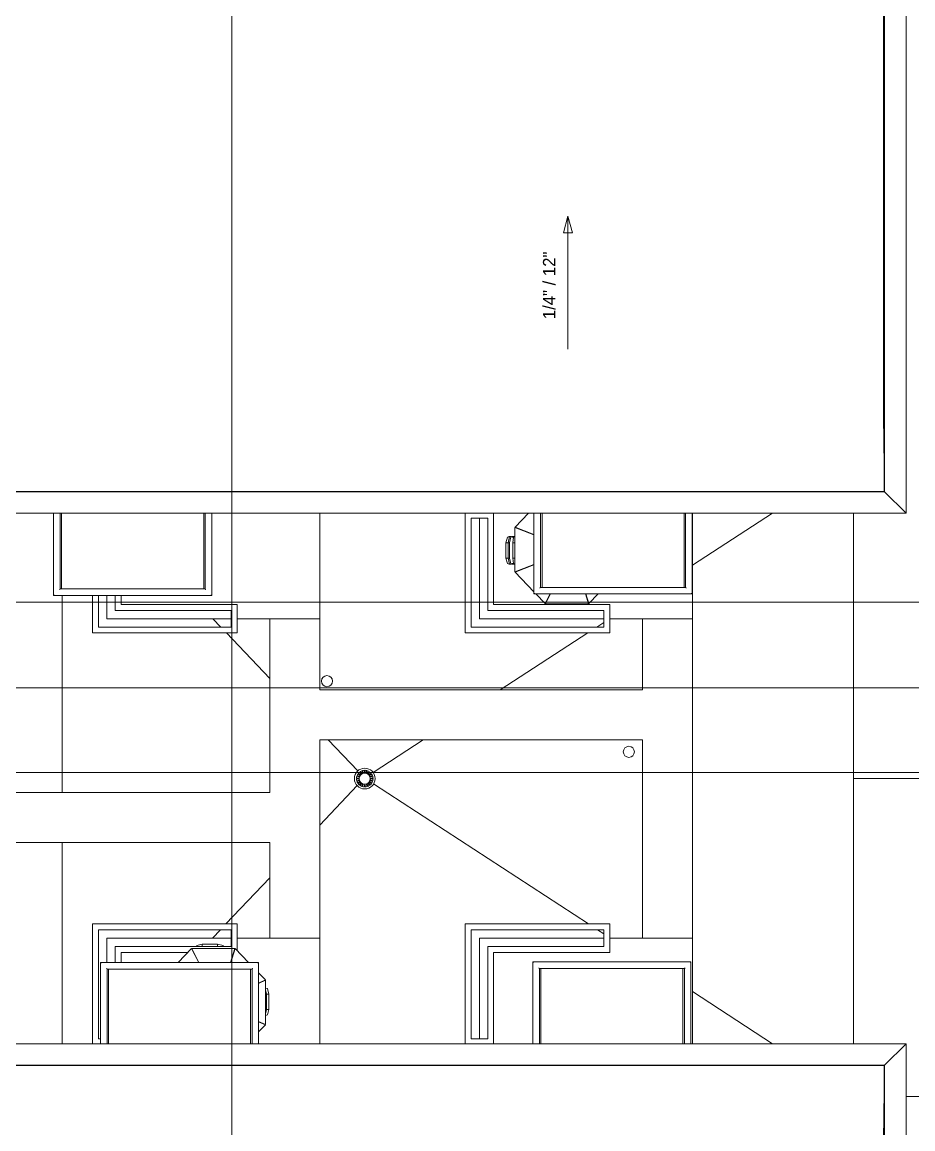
# Model space of a CAD drawing. Header units: inches. Extents: x -4250 to -935, y 9756 to 12395.
# Drawn here: x -2699 to -2056, y 10797 to 11595 of the extents above; entities that cross this region are included whole.
import ezdxf

# ---------------------------------------------------------------- set-up
doc = ezdxf.new("R2010")
doc.units = ezdxf.units.IN
doc.header["$MEASUREMENT"] = 0
for name, color, linetype, lineweight in [('A-FLOR', 192, 'Continuous', 13), ('A-FLOR-4', 192, 'Continuous', 9), ('A-FLOR-HRAL', 11, 'Continuous', 9), ('A-WALL-2', 113, 'Continuous', 9), ('E-LITE-EQPM', 33, 'Continuous', 9), ('G-ANNO-DIMS', 111, 'Continuous', 9), ('G-ANNO-SYMB-2', 111, 'Continuous', 9), ('G-IMPT', 8, 'Continuous', 9), ('M-EQPM', 50, 'Continuous', 9)]:
    doc.layers.add(name, color=color, linetype=linetype, lineweight=lineweight)
doc.styles.add('Century Gothic_1', font='ufonts.com_century-gothic.ttf', dxfattribs={"height": 9})

# ---------------------------------------------------------------- blocks, each defined once
blk = doc.blocks.new('Outdoor Table01 - 02ZUTB01_dwg-V9-FLOOR PLAN - ROOF')
at = {"layer": 'G-IMPT'}
for p, q in [((32.71, 21.31), (37.57, 16.26)), ((32.71, 13.91), (37.57, 16.26)), ((32.71, 13.64), (37.68, 16)), ((37.68, 16), (37.68, -16)), ((37.68, 9.44), (38, 9.5)), ((37.68, 9.5), (38, 9.5)), ((38.99, 9), (37.68, 9.4)), ((38.37, 5), (37.68, 8.11)), ((38.99, 9), (39.99, 5)), ((38.37, 5), (37.68, 5)), ((39.99, 5), (38.37, 5)), ((38.37, 5), (38.37, -6)), ((39.99, 5), (39.99, -6)), ((38.37, -6), (37.68, -9.11)), ((38.37, -6), (37.68, -6)), ((39.99, -6), (38.37, -6)), ((39.99, -6), (38.99, -10)), ((32.71, -13.64), (37.68, -16)), ((32.71, -13.91), (37.57, -16.26)), ((38.99, -10), (37.68, -10.4)), ((38, -10.5), (37.68, -10.44)), ((37.68, -10.5), (38, -10.5)), ((37.57, -16.26), (32.71, -21.3)), ((-15.64, -38.89), (-25.34, -28.83)), ((-10.56, -28.84), (-15.64, -38.89)), ((-10.34, -28.84), (-15.38, -39)), ((12.5, -28.85), (15.49, -39)), ((12.71, -28.85), (15.74, -38.89)), ((25.43, -28.85), (15.74, -38.89)), ((15.49, -39), (-15.38, -39)), ((-12.5, -32.68), (-12.5, -33.2)), ((-12, -40.99), (-12.18, -40.4)), ((-8, -41.99), (-12, -40.99)), ((-8, -41.99), (-8, -40.4)), ((3, -41.99), (-8, -41.99)), ((3, -41.99), (3, -40.4)), ((7, -40.99), (3, -41.99)), ((7, -40.99), (7.18, -40.4))]:
    blk.add_line(p, q, dxfattribs=at)
blk = doc.blocks.new('Outdoor Table01 - 02ZUTB01_dwg-V11-FLOOR PLAN - ROOF')
at = {"layer": 'G-IMPT'}
for p, q in [((-22.43, 31.85), (-15.64, 38.89)), ((-12.08, 31.85), (-15.64, 38.89)), ((-15.38, 39), (-11.83, 31.85)), ((-15.38, 39), (15.49, 39)), ((-11.45, 39.54), (-11.5, 39.37)), ((-10.75, 39.54), (-11.5, 39.37)), ((-11.49, 39.42), (-11.5, 39.5)), ((-11.5, 39.37), (-11.5, 39)), ((-11.42, 39), (-11.46, 39.24)), ((-7, 39.5), (-9.25, 39)), ((4, 39.5), (-7, 39.5)), ((6.25, 39), (4, 39.5)), ((7.75, 39.54), (8.5, 39.37)), ((8.46, 39.24), (8.42, 39)), ((8.5, 39.37), (8.45, 39.54)), ((8.5, 39.5), (8.49, 39.42)), ((8.5, 39.37), (8.5, 39)), ((13.38, 31.84), (15.49, 39)), ((13.62, 31.84), (15.74, 38.89)), ((15.74, 38.89), (22.54, 31.84)), ((-37.47, 16.26), (-23.8, 30.44)), ((-23.8, 10.7), (-37.57, 16)), ((-37.57, -16), (-37.57, 16)), ((-23.8, 10.9), (-37.47, 16.26)), ((-43.99, 6), (-42.99, 10)), ((-41.37, 10.5), (-42.99, 10)), ((-42.37, 6), (-41.37, 10.5)), ((-41.5, 10.5), (-42, 10.5)), ((-42, 10.5), (-41.62, 10.42)), ((-41.42, 10.49), (-41.5, 10.5)), ((-40.56, 10.23), (-41.5, 6)), ((-41.37, 10.5), (-40.5, 10.5)), ((-38.5, 10), (-41.24, 10.46)), ((-40.56, 10.21), (-39.5, 10)), ((-40.5, 10.5), (-40.54, 10.34)), ((-39.7, 10.2), (-40, 10.5)), ((-40, 10.5), (-39, 10.5)), ((-38.5, 10), (-39.5, 10)), ((-38.5, 10), (-39, 10.5)), ((-39, 10.5), (-37.57, 10.5)), ((-39, 10.5), (-37.57, 10.5)), ((-38.5, 10), (-39, 6)), ((-37.57, 10.31), (-38.5, 10)), ((-43.99, -5), (-43.99, 6)), ((-43.99, 6), (-42.37, 6)), ((-42.37, -5), (-42.37, 6)), ((-42.37, 6), (-41.5, 6)), ((-41.5, 6), (-41.5, -5)), ((-39, 6), (-39, -5)), ((-37.57, 6), (-39, 6)), ((-43.99, -5), (-42.99, -9)), ((-43.99, -5), (-42.37, -5)), ((-42.37, -5), (-41.37, -9.5)), ((-42.37, -5), (-41.5, -5)), ((-41.5, -5), (-40.56, -9.23)), ((-39, -5), (-38.5, -9)), ((-39, -5), (-37.57, -5)), ((-42.99, -9), (-41.37, -9.5)), ((-41.62, -9.42), (-42, -9.5)), ((-41.5, -9.5), (-42, -9.5)), ((-41.42, -9.49), (-41.5, -9.5)), ((-41.37, -9.5), (-40.5, -9.5)), ((-38.5, -9), (-41.24, -9.46)), ((-39.5, -9), (-40.56, -9.21)), ((-40.54, -9.34), (-40.5, -9.5)), ((-40, -9.5), (-39.7, -9.2)), ((-39, -9.5), (-40, -9.5)), ((-39.5, -9), (-38.5, -9)), ((-39, -9.5), (-38.5, -9)), ((-37.57, -9.5), (-39, -9.5)), ((-37.57, -9.5), (-39, -9.5)), ((-37.57, -9.31), (-38.5, -9)), ((-23.79, -10.7), (-37.57, -16)), ((-23.79, -10.9), (-37.47, -16.26)), ((-27.64, -26.45), (-37.47, -16.26))]:
    blk.add_line(p, q, dxfattribs=at)

msp = doc.modelspace()

# ---------------------------------------------------------------- linework, layer by layer
at = {"layer": 'A-FLOR'}
for p, q in [((-2215.52, 11203.33), (-2157.79, 11240.83)), ((-2099.32, 11240.83), (-2099.32, 10857.95)), ((-2670.05, 11181.39), (-2670.05, 11039.29)), ((-2561.39, 11164.59), (-2555.68, 11158.59)), ((-2284.42, 11158.59), (-2279.37, 11161.87)), ((-2551.64, 11154.34), (-2520.32, 11121.43)), ((-2354.18, 11113.29), (-2290.97, 11154.34)), ((-2478.33, 11077.29), (-2456.9, 11054.77)), ((-2445.88, 11053.74), (-2409.62, 11077.29)), ((-2484.32, 11015.73), (-2457.33, 11044.19)), ((-2290.43, 10944.44), (-2445.49, 11045.41)), ((-1933.32, 11049.39), (-2099.32, 11049.39)), ((-2670.05, 11003.29), (-2670.05, 10857.95)), ((-2551.97, 10944.44), (-2520.32, 10977.79)), ((-2561.69, 10934.19), (-2556, 10940.19)), ((-2279.37, 10937.24), (-2283.91, 10940.19)), ((-2274.69, 10934.19), (-2275.12, 10934.47)), ((-2157.62, 10857.95), (-2215.52, 10895.66)), ((-2061.36, 10819.99), (-1933.32, 10819.99))]:
    msp.add_line(p, q, dxfattribs=at)
at = {"layer": 'A-FLOR-4'}
for p, q in [((-2484.32, 11113.29), (-2484.32, 11240.83)), ((-2369.12, 11237.14), (-2369.12, 11164.59)), ((-2215.52, 10857.95), (-2215.52, 11240.83)), ((-2637.92, 11181.39), (-2637.92, 11164.59)), ((-2637.92, 11164.59), (-2548.17, 11164.59)), ((-2543.92, 11164.59), (-2484.32, 11164.59)), ((-2520.32, 11164.59), (-2520.32, 11039.29)), ((-2369.12, 11164.59), (-2279.37, 11164.59)), ((-2275.12, 11164.59), (-2215.52, 11164.59)), ((-2251.52, 11164.59), (-2251.52, 11113.29)), ((-2251.52, 11113.29), (-2484.32, 11113.29)), ((-2484.32, 10857.95), (-2484.32, 11077.29)), ((-2484.32, 11077.29), (-2251.52, 11077.29)), ((-2251.52, 11077.29), (-2251.52, 10934.19)), ((-2520.32, 11039.29), (-2772.32, 11039.29)), ((-2772.32, 11003.29), (-2520.32, 11003.29)), ((-2520.32, 11003.29), (-2520.32, 10934.19)), ((-2548.17, 10934.19), (-2637.92, 10934.19)), ((-2637.92, 10934.19), (-2637.92, 10916.64)), ((-2484.32, 10934.19), (-2543.92, 10934.19)), ((-2369.12, 10934.19), (-2369.12, 10861.64)), ((-2279.37, 10934.19), (-2369.12, 10934.19)), ((-2215.52, 10934.19), (-2275.12, 10934.19))]:
    msp.add_line(p, q, dxfattribs=at)
at = {"layer": 'A-FLOR-HRAL'}
for p, q in [((-2676.32, 11240.83), (-2676.32, 11181.39)), ((-2671.6, 11186.11), (-2671.6, 11240.83)), ((-2567, 11240.83), (-2567, 11186.11)), ((-2562.27, 11181.39), (-2562.27, 11240.83)), ((-2329.76, 11240.83), (-2329.76, 11182.53)), ((-2325.04, 11187.25), (-2325.04, 11240.83)), ((-2220.44, 11240.83), (-2220.44, 11187.25)), ((-2215.71, 11182.53), (-2215.71, 11240.83)), ((-2567, 11186.11), (-2671.6, 11186.11)), ((-2220.44, 11187.25), (-2325.04, 11187.25)), ((-2676.32, 11181.39), (-2562.27, 11181.39)), ((-2329.76, 11182.53), (-2215.71, 11182.53)), ((-2528.41, 10916.64), (-2642.46, 10916.64)), ((-2642.46, 10916.64), (-2642.46, 10857.95)), ((-2528.41, 10857.95), (-2528.41, 10916.64)), ((-2216.49, 10917), (-2330.54, 10917)), ((-2330.54, 10917), (-2330.54, 10857.95)), ((-2216.49, 10857.95), (-2216.49, 10917)), ((-2637.74, 10911.91), (-2533.14, 10911.91)), ((-2637.74, 10857.95), (-2637.74, 10911.91)), ((-2533.14, 10911.91), (-2533.14, 10857.95)), ((-2325.81, 10912.28), (-2221.21, 10912.28)), ((-2325.81, 10857.95), (-2325.81, 10912.28)), ((-2221.21, 10912.28), (-2221.21, 10857.95))]:
    msp.add_line(p, q, dxfattribs=at)
for points, knots in [([(-2672.07, 11185.64), (-2672.03, 11185.68), (-2671.97, 11185.74), (-2671.89, 11185.82), (-2671.84, 11185.87), (-2671.81, 11185.9), (-2671.78, 11185.94), (-2671.74, 11185.97), (-2671.72, 11186), (-2671.69, 11186.02), (-2671.66, 11186.05), (-2671.63, 11186.08), (-2671.61, 11186.11), (-2671.6, 11186.11), (-2671.6, 11186.11)], [0, 0, 0, 0, 0.166667, 0.25, 0.333333, 0.375, 0.416667, 0.5, 0.541667, 0.583333, 0.666667, 0.75, 0.833333, 1, 1, 1, 1]), ([(-2566.53, 11185.64), (-2566.57, 11185.68), (-2566.63, 11185.74), (-2566.71, 11185.82), (-2566.75, 11185.87), (-2566.79, 11185.9), (-2566.82, 11185.94), (-2566.85, 11185.97), (-2566.88, 11186), (-2566.91, 11186.02), (-2566.94, 11186.05), (-2566.96, 11186.08), (-2566.99, 11186.11), (-2567, 11186.11), (-2567, 11186.11)], [0, 0, 0, 0, 0.166667, 0.25, 0.333333, 0.375, 0.416667, 0.5, 0.541667, 0.583333, 0.666667, 0.75, 0.833333, 1, 1, 1, 1]), ([(-2325.51, 11186.78), (-2325.47, 11186.82), (-2325.41, 11186.88), (-2325.33, 11186.96), (-2325.28, 11187.01), (-2325.25, 11187.04), (-2325.21, 11187.08), (-2325.18, 11187.11), (-2325.15, 11187.13), (-2325.13, 11187.16), (-2325.1, 11187.19), (-2325.07, 11187.22), (-2325.04, 11187.24), (-2325.04, 11187.25), (-2325.04, 11187.25)], [0, 0, 0, 0, 0.166667, 0.25, 0.333333, 0.375, 0.416667, 0.5, 0.541667, 0.583333, 0.666667, 0.75, 0.833333, 1, 1, 1, 1]), ([(-2219.96, 11186.78), (-2220.01, 11186.82), (-2220.07, 11186.88), (-2220.14, 11186.96), (-2220.19, 11187.01), (-2220.23, 11187.04), (-2220.26, 11187.08), (-2220.29, 11187.11), (-2220.32, 11187.13), (-2220.34, 11187.16), (-2220.37, 11187.19), (-2220.4, 11187.22), (-2220.43, 11187.24), (-2220.44, 11187.25), (-2220.44, 11187.25)], [0, 0, 0, 0, 0.166667, 0.25, 0.333333, 0.375, 0.416667, 0.5, 0.541667, 0.583333, 0.666667, 0.75, 0.833333, 1, 1, 1, 1]), ([(-2676.32, 11181.39), (-2676.32, 11181.39), (-2676.32, 11181.4), (-2676.29, 11181.42), (-2676.26, 11181.45), (-2676.23, 11181.48), (-2676.21, 11181.51), (-2676.18, 11181.53), (-2676.14, 11181.57), (-2676.1, 11181.62), (-2676.06, 11181.65), (-2676.02, 11181.69), (-2675.95, 11181.76), (-2675.89, 11181.82), (-2675.85, 11181.86)], [0, 0, 0, 0, 0.166667, 0.25, 0.333333, 0.416667, 0.458333, 0.5, 0.583333, 0.666667, 0.708333, 0.75, 0.833333, 1, 1, 1, 1]), ([(-2562.27, 11181.39), (-2562.27, 11181.39), (-2562.28, 11181.4), (-2562.31, 11181.42), (-2562.34, 11181.45), (-2562.37, 11181.48), (-2562.39, 11181.51), (-2562.42, 11181.53), (-2562.46, 11181.57), (-2562.5, 11181.62), (-2562.54, 11181.65), (-2562.58, 11181.69), (-2562.64, 11181.76), (-2562.7, 11181.82), (-2562.75, 11181.86)], [0, 0, 0, 0, 0.166667, 0.25, 0.333333, 0.416667, 0.458333, 0.5, 0.583333, 0.666667, 0.708333, 0.75, 0.833333, 1, 1, 1, 1]), ([(-2329.76, 11182.53), (-2329.76, 11182.53), (-2329.75, 11182.54), (-2329.73, 11182.56), (-2329.7, 11182.59), (-2329.67, 11182.62), (-2329.64, 11182.64), (-2329.62, 11182.67), (-2329.58, 11182.71), (-2329.53, 11182.75), (-2329.5, 11182.79), (-2329.46, 11182.83), (-2329.39, 11182.9), (-2329.33, 11182.96), (-2329.29, 11183)], [0, 0, 0, 0, 0.166667, 0.25, 0.333333, 0.416667, 0.458333, 0.5, 0.583333, 0.666667, 0.708333, 0.75, 0.833333, 1, 1, 1, 1]), ([(-2215.71, 11182.53), (-2215.71, 11182.53), (-2215.72, 11182.54), (-2215.75, 11182.56), (-2215.77, 11182.59), (-2215.8, 11182.62), (-2215.83, 11182.64), (-2215.86, 11182.67), (-2215.9, 11182.71), (-2215.94, 11182.75), (-2215.97, 11182.79), (-2216.01, 11182.83), (-2216.08, 11182.9), (-2216.14, 11182.96), (-2216.18, 11183)], [0, 0, 0, 0, 0.166667, 0.25, 0.333333, 0.416667, 0.458333, 0.5, 0.583333, 0.666667, 0.708333, 0.75, 0.833333, 1, 1, 1, 1]), ([(-2642.46, 10916.64), (-2642.46, 10916.64), (-2642.45, 10916.63), (-2642.43, 10916.6), (-2642.4, 10916.58), (-2642.37, 10916.55), (-2642.34, 10916.52), (-2642.32, 10916.49), (-2642.28, 10916.46), (-2642.23, 10916.41), (-2642.2, 10916.38), (-2642.16, 10916.34), (-2642.09, 10916.27), (-2642.03, 10916.21), (-2641.99, 10916.17)], [0, 0, 0, 0, 0.166667, 0.25, 0.333333, 0.416667, 0.458333, 0.5, 0.583333, 0.666667, 0.708333, 0.75, 0.833333, 1, 1, 1, 1]), ([(-2528.41, 10916.64), (-2528.41, 10916.64), (-2528.42, 10916.63), (-2528.45, 10916.6), (-2528.47, 10916.58), (-2528.5, 10916.55), (-2528.53, 10916.52), (-2528.56, 10916.49), (-2528.6, 10916.46), (-2528.64, 10916.41), (-2528.67, 10916.38), (-2528.71, 10916.34), (-2528.78, 10916.27), (-2528.84, 10916.21), (-2528.88, 10916.17)], [0, 0, 0, 0, 0.166667, 0.25, 0.333333, 0.416667, 0.458333, 0.5, 0.583333, 0.666667, 0.708333, 0.75, 0.833333, 1, 1, 1, 1]), ([(-2330.54, 10917), (-2330.54, 10917), (-2330.53, 10916.99), (-2330.5, 10916.97), (-2330.47, 10916.94), (-2330.45, 10916.91), (-2330.42, 10916.88), (-2330.39, 10916.86), (-2330.35, 10916.82), (-2330.31, 10916.77), (-2330.27, 10916.74), (-2330.24, 10916.7), (-2330.17, 10916.63), (-2330.11, 10916.57), (-2330.06, 10916.53)], [0, 0, 0, 0, 0.166667, 0.25, 0.333333, 0.416667, 0.458333, 0.5, 0.583333, 0.666667, 0.708333, 0.75, 0.833333, 1, 1, 1, 1]), ([(-2216.49, 10917), (-2216.49, 10917), (-2216.49, 10916.99), (-2216.52, 10916.97), (-2216.55, 10916.94), (-2216.58, 10916.91), (-2216.6, 10916.88), (-2216.63, 10916.86), (-2216.67, 10916.82), (-2216.71, 10916.77), (-2216.75, 10916.74), (-2216.79, 10916.7), (-2216.86, 10916.63), (-2216.92, 10916.57), (-2216.96, 10916.53)], [0, 0, 0, 0, 0.166667, 0.25, 0.333333, 0.416667, 0.458333, 0.5, 0.583333, 0.666667, 0.708333, 0.75, 0.833333, 1, 1, 1, 1]), ([(-2638.21, 10912.39), (-2638.17, 10912.35), (-2638.11, 10912.28), (-2638.03, 10912.21), (-2637.98, 10912.16), (-2637.95, 10912.12), (-2637.91, 10912.09), (-2637.88, 10912.06), (-2637.85, 10912.03), (-2637.83, 10912.01), (-2637.8, 10911.98), (-2637.77, 10911.95), (-2637.74, 10911.92), (-2637.74, 10911.91), (-2637.74, 10911.91)], [0, 0, 0, 0, 0.166667, 0.25, 0.333333, 0.375, 0.416667, 0.5, 0.541667, 0.583333, 0.666667, 0.75, 0.833333, 1, 1, 1, 1]), ([(-2532.66, 10912.39), (-2532.7, 10912.35), (-2532.77, 10912.28), (-2532.84, 10912.21), (-2532.89, 10912.16), (-2532.93, 10912.12), (-2532.96, 10912.09), (-2532.99, 10912.06), (-2533.02, 10912.03), (-2533.04, 10912.01), (-2533.07, 10911.98), (-2533.1, 10911.95), (-2533.13, 10911.92), (-2533.14, 10911.92), (-2533.14, 10911.91)], [0, 0, 0, 0, 0.166667, 0.25, 0.333333, 0.375, 0.416667, 0.5, 0.541667, 0.583333, 0.666667, 0.75, 0.833333, 1, 1, 1, 1]), ([(-2326.28, 10912.75), (-2326.24, 10912.71), (-2326.18, 10912.65), (-2326.1, 10912.57), (-2326.06, 10912.52), (-2326.02, 10912.49), (-2325.99, 10912.45), (-2325.96, 10912.42), (-2325.93, 10912.39), (-2325.9, 10912.37), (-2325.87, 10912.34), (-2325.85, 10912.31), (-2325.82, 10912.29), (-2325.81, 10912.28), (-2325.81, 10912.28)], [0, 0, 0, 0, 0.166667, 0.25, 0.333333, 0.375, 0.416667, 0.5, 0.541667, 0.583333, 0.666667, 0.75, 0.833333, 1, 1, 1, 1]), ([(-2220.74, 10912.75), (-2220.78, 10912.71), (-2220.84, 10912.65), (-2220.92, 10912.57), (-2220.97, 10912.52), (-2221, 10912.49), (-2221.03, 10912.45), (-2221.07, 10912.42), (-2221.09, 10912.39), (-2221.12, 10912.37), (-2221.15, 10912.34), (-2221.18, 10912.31), (-2221.2, 10912.29), (-2221.21, 10912.28), (-2221.21, 10912.28)], [0, 0, 0, 0, 0.166667, 0.25, 0.333333, 0.375, 0.416667, 0.5, 0.541667, 0.583333, 0.666667, 0.75, 0.833333, 1, 1, 1, 1])]:
    msp.add_open_spline(points, degree=3, knots=knots, dxfattribs=at)
at = {"layer": 'A-WALL-2'}
for p, q in [((-2061.36, 11240.83), (-2061.36, 12125.15)), ((-2077.53, 11310.43), (-2077.53, 12108.98)), ((-2077.02, 12109.49), (-2077.02, 11256.49)), ((-2076.8, 11256.27), (-2076.8, 12109.71)), ((-2077.53, 11310.43), (-2077.06, 11274.86)), ((-2077.02, 11256.49), (-3409.15, 11256.49)), ((-3408.93, 11256.27), (-2076.8, 11256.27)), ((-2061.36, 11240.83), (-2076.8, 11256.27)), ((-2076.8, 11256.27), (-2061.36, 11240.83)), ((-3393.48, 11240.83), (-2061.36, 11240.83)), ((-2671.54, 11240.83), (-2671.54, 11186.11)), ((-2670.54, 11186.11), (-2670.54, 11240.83)), ((-2568.04, 11240.83), (-2568.04, 11186.11)), ((-2567.04, 11186.11), (-2567.04, 11240.83)), ((-2379.37, 11154.34), (-2379.37, 11240.83)), ((-2375.12, 11237.14), (-2375.12, 11158.59)), ((-2363.12, 11237.14), (-2375.12, 11237.14)), ((-2363.12, 11170.59), (-2363.12, 11237.14)), ((-2358.87, 11240.83), (-2358.87, 11174.84)), ((-2324.97, 11240.83), (-2324.97, 11187.25)), ((-2323.97, 11187.25), (-2323.97, 11240.83)), ((-2221.48, 11240.83), (-2221.48, 11187.25)), ((-2220.48, 11187.25), (-2220.48, 11240.83)), ((-2648.17, 11154.34), (-2648.17, 11181.39)), ((-2643.92, 11181.39), (-2643.92, 11158.59)), ((-2631.92, 11170.59), (-2631.92, 11181.4)), ((-2627.67, 11181.4), (-2627.67, 11174.84)), ((-2548.17, 11170.59), (-2631.92, 11170.59)), ((-2627.67, 11174.84), (-2543.92, 11174.84)), ((-2548.17, 11158.59), (-2548.17, 11170.59)), ((-2543.92, 11174.84), (-2543.92, 11154.34)), ((-2279.37, 11170.59), (-2363.12, 11170.59)), ((-2358.87, 11174.84), (-2275.12, 11174.84)), ((-2279.37, 11158.59), (-2279.37, 11170.59)), ((-2275.12, 11174.84), (-2275.12, 11154.34)), ((-2543.92, 11154.34), (-2648.17, 11154.34)), ((-2643.92, 11158.59), (-2548.17, 11158.59)), ((-2275.12, 11154.34), (-2379.37, 11154.34)), ((-2375.12, 11158.59), (-2279.37, 11158.59)), ((-2648.17, 10944.44), (-2543.92, 10944.44)), ((-2648.17, 10857.95), (-2648.17, 10944.44)), ((-2548.17, 10940.19), (-2643.92, 10940.19)), ((-2643.92, 10940.19), (-2643.92, 10861.64)), ((-2548.17, 10928.19), (-2548.17, 10940.19)), ((-2543.92, 10944.44), (-2543.92, 10925.17)), ((-2379.37, 10944.44), (-2275.12, 10944.44)), ((-2379.37, 10857.95), (-2379.37, 10944.44)), ((-2279.37, 10940.19), (-2375.12, 10940.19)), ((-2375.12, 10940.19), (-2375.12, 10861.64)), ((-2279.37, 10928.19), (-2279.37, 10940.19)), ((-2275.12, 10944.44), (-2275.12, 10923.94)), ((-2631.92, 10928.19), (-2548.17, 10928.19)), ((-2631.92, 10916.64), (-2631.92, 10928.19)), ((-2579.41, 10923.94), (-2627.67, 10923.94)), ((-2627.67, 10923.94), (-2627.67, 10916.64)), ((-2575.09, 10923.94), (-2575.38, 10923.94)), ((-2546.21, 10923.94), (-2546.47, 10923.94)), ((-2363.12, 10928.19), (-2279.37, 10928.19)), ((-2363.12, 10861.64), (-2363.12, 10928.19)), ((-2275.12, 10923.94), (-2358.87, 10923.94)), ((-2358.87, 10923.94), (-2358.87, 10857.95)), ((-2637.69, 10911.91), (-2637.69, 10857.95)), ((-2636.69, 10857.95), (-2636.69, 10911.91)), ((-2534.2, 10911.92), (-2534.2, 10857.95)), ((-2533.2, 10857.95), (-2533.2, 10911.91)), ((-2325.77, 10912.28), (-2325.77, 10857.95)), ((-2324.77, 10857.95), (-2324.77, 10912.28)), ((-2222.27, 10912.28), (-2222.27, 10857.95)), ((-2221.27, 10857.95), (-2221.27, 10912.28)), ((-2643.92, 10861.64), (-2642.46, 10861.64)), ((-2375.12, 10861.64), (-2363.12, 10861.64)), ((-2061.36, 10857.95), (-3393.48, 10857.95)), ((-2061.36, 10857.95), (-2076.8, 10842.51)), ((-2076.8, 10842.51), (-2061.36, 10857.95)), ((-2061.36, 9973.63), (-2061.36, 10857.95)), ((-2076.8, 10842.51), (-3408.93, 10842.51)), ((-2076.8, 9989.07), (-2076.8, 10842.51)), ((-3409.15, 10842.29), (-2077.02, 10842.29)), ((-2077.02, 10842.29), (-2077.02, 9989.29)), ((-2077.06, 10823.92), (-2077.53, 10788.35))]:
    msp.add_line(p, q, dxfattribs=at)
at = {"layer": 'A-WALL-2', "flags": 128}
for points in [[(-2077.06, 11274.86), (-2077.04, 11272.8), (-2077.03, 11270.58), (-2077.02, 11268.27)], [(-2076.8, 11256.27), (-2076.86, 11256.32), (-2076.91, 11256.38), (-2076.96, 11256.42), (-2076.99, 11256.46), (-2077.01, 11256.48), (-2077.02, 11256.49)], [(-2077.02, 11256.49), (-2077.01, 11256.48), (-2076.99, 11256.46), (-2076.96, 11256.42), (-2076.91, 11256.38), (-2076.86, 11256.32), (-2076.8, 11256.27)], [(-2076.8, 10842.51), (-2076.86, 10842.45), (-2076.91, 10842.4), (-2076.96, 10842.36), (-2076.99, 10842.32), (-2077.01, 10842.3), (-2077.02, 10842.29)], [(-2077.02, 10842.29), (-2077.01, 10842.3), (-2076.99, 10842.32), (-2076.96, 10842.36), (-2076.91, 10842.4), (-2076.86, 10842.45), (-2076.8, 10842.51)], [(-2077.02, 10830.51), (-2077.03, 10828.2), (-2077.04, 10825.98), (-2077.06, 10823.92)]]:
    msp.add_lwpolyline(points, dxfattribs=at)
at = {"layer": 'E-LITE-EQPM'}
for centre, start, end in [((-2479.14, 11119.6), 0, 180), ((-2479.14, 11119.6), 180, 0), ((-2261.32, 11068.59), 0, 180), ((-2261.32, 11068.59), 180, 0)]:
    msp.add_arc(centre, 4, start, end, dxfattribs=at)
at = {"layer": 'G-ANNO-DIMS'}
for p in [(-2302.1, 11442.97), (-2305.32, 11358.97)]:
    msp.add_line(p, (-2305.32, 11454.97), dxfattribs=at)
at = {"layer": 'G-ANNO-SYMB-2'}
for p, q in [((-2547.82, 9855.49), (-2547.82, 12336.7)), ((-1869.92, 11176.61), (-3439.75, 11176.61)), ((-1806.95, 11114.74), (-4071.96, 11114.74)), ((-1830.95, 11053.58), (-4071.96, 11053.58))]:
    msp.add_line(p, q, dxfattribs=at)
at = {"layer": 'M-EQPM', "flags": 128}
for points in [[(-2456.11, 11050.52), (-2456.86, 11050.76), (-2457.61, 11051)], [(-2457.45, 11051.48), (-2456.7, 11051.23), (-2455.95, 11050.99)], [(-2455.53, 11051.76), (-2456.17, 11052.22), (-2456.81, 11052.68)], [(-2456.51, 11053.08), (-2455.87, 11052.62), (-2455.23, 11052.16)], [(-2454.61, 11052.76), (-2455.07, 11053.39), (-2455.54, 11054.03)], [(-2455.13, 11054.32), (-2454.66, 11053.68), (-2454.2, 11053.05)], [(-2453.43, 11053.43), (-2453.68, 11054.18), (-2453.92, 11054.93)], [(-2453.44, 11055.08), (-2453.2, 11054.33), (-2452.96, 11053.58)], [(-2452.11, 11053.71), (-2452.11, 11054.5), (-2452.11, 11055.28)], [(-2451.61, 11055.28), (-2451.61, 11054.5), (-2451.61, 11053.71)], [(-2450.77, 11053.58), (-2450.52, 11054.33), (-2450.28, 11055.08)], [(-2449.8, 11054.93), (-2450.05, 11054.18), (-2450.29, 11053.43)], [(-2449.52, 11053.05), (-2449.06, 11053.68), (-2448.59, 11054.32)], [(-2448.19, 11054.03), (-2448.65, 11053.39), (-2449.11, 11052.76)], [(-2448.49, 11052.16), (-2447.85, 11052.62), (-2447.21, 11053.08)], [(-2446.91, 11052.68), (-2447.55, 11052.22), (-2448.19, 11051.76)], [(-2447.77, 11050.99), (-2447.02, 11051.23), (-2446.27, 11051.48)], [(-2446.11, 11051), (-2446.86, 11050.76), (-2447.61, 11050.52)], [(-2456.28, 11049.15), (-2457.07, 11049.15), (-2457.86, 11049.15)], [(-2457.85, 11049.65), (-2457.06, 11049.65), (-2456.27, 11049.65)], [(-2457.67, 11047.78), (-2456.92, 11048.02), (-2456.17, 11048.26)], [(-2456.02, 11047.78), (-2456.77, 11047.54), (-2457.52, 11047.3)], [(-2456.91, 11046.04), (-2456.27, 11046.51), (-2455.63, 11046.97)], [(-2455.34, 11046.56), (-2455.98, 11046.1), (-2456.62, 11045.63)], [(-2455.64, 11044.63), (-2455.17, 11045.26), (-2454.71, 11045.9)], [(-2454.31, 11045.6), (-2454.77, 11044.97), (-2455.24, 11044.33)], [(-2453.98, 11043.68), (-2453.74, 11044.43), (-2453.5, 11045.18)], [(-2453.02, 11045.02), (-2453.26, 11044.27), (-2453.51, 11043.52)], [(-2452.11, 11043.29), (-2452.11, 11044.08), (-2452.11, 11044.87)], [(-2451.61, 11044.87), (-2451.61, 11044.08), (-2451.61, 11043.29)], [(-2450.21, 11043.52), (-2450.46, 11044.27), (-2450.7, 11045.02)], [(-2450.23, 11045.18), (-2449.98, 11044.43), (-2449.74, 11043.68)], [(-2448.49, 11044.33), (-2448.95, 11044.97), (-2449.41, 11045.6)], [(-2449.01, 11045.9), (-2448.55, 11045.26), (-2448.08, 11044.63)], [(-2447.1, 11045.63), (-2447.74, 11046.1), (-2448.38, 11046.56)], [(-2448.09, 11046.97), (-2447.45, 11046.51), (-2446.82, 11046.04)], [(-2446.2, 11047.3), (-2446.95, 11047.54), (-2447.7, 11047.78)], [(-2447.56, 11048.26), (-2446.8, 11048.02), (-2446.05, 11047.78)], [(-2447.45, 11049.65), (-2446.66, 11049.65), (-2445.87, 11049.65)], [(-2445.86, 11049.15), (-2446.65, 11049.15), (-2447.44, 11049.15)]]:
    msp.add_lwpolyline(points, dxfattribs=at)
at = {"layer": 'M-EQPM'}
for radius, start, end in [(7.5, 0, 180), (6, 163.39621, 176.56836), (6, 145.5443, 158.61946), (6, 127.77498, 140.76775), (4.43, 157.41475, 163.893), (4, 0, 180), (4.43, 139.61607, 146.09383), (6, 110.06569, 122.99867), (4.43, 121.92953, 128.40667), (6, 92.38802, 105.28959), (4.43, 104.32433, 110.80098), (4.43, 86.76177, 93.23823), (6, 74.71041, 87.61198), (4.43, 69.19902, 75.67567), (6, 57.00133, 69.93431), (4.43, 51.59333, 58.07047), (4.43, 33.90617, 40.38393), (6, 39.23225, 52.22502), (4.43, 16.107, 22.58525), (6, 21.38054, 34.4557), (6, 3.43164, 16.60379), (7.5, 180, 0), (6, 181.34518, 194.61946), (6, 199.39621, 212.76775), (6, 217.5443, 230.99867), (4.43, 175.34537, 180), (4.43, 180, 181.82381), (4.43, 193.41475, 199.893), (4, 180, 0), (4.43, 211.61607, 218.09383), (6, 235.77498, 249.28959), (4.43, 229.92953, 236.40667), (6, 254.06569, 267.61198), (4.43, 248.32433, 254.80098), (4.43, 266.76177, 273.23823), (6, 272.38802, 285.93431), (4.43, 285.19902, 291.67567), (6, 290.71041, 304.22502), (4.43, 303.59333, 310.07047), (4.43, 321.90617, 328.38393), (6, 309.00133, 322.4557), (4.43, 340.107, 346.58525), (4.43, 0, 4.65463), (4.43, 358.17619, 0), (6, 327.23225, 340.60379), (6, 345.38054, 358.65482)]:
    msp.add_arc((-2451.86, 11049.29), radius, start, end, dxfattribs=at)

# ---------------------------------------------------------------- block references
at = {"extrusion": (0, 0, -1), "zscale": -1, "rotation": 180}
for name, p in [('Outdoor Table01 - 02ZUTB01_dwg-V11-FLOOR PLAN - ROOF', (2305.97, 11214.38)), ('Outdoor Table01 - 02ZUTB01_dwg-V9-FLOOR PLAN - ROOF', (2561.12, 10887.79))]:
    msp.add_blockref(name, p, dxfattribs=at)

# ---------------------------------------------------------------- texts
at = {"layer": 'G-ANNO-DIMS', "insert": (-2323.3, 11380.75), "char_height": 9, "width": 62.9235, "attachment_point": 1, "rotation": 90, "line_spacing_factor": 0.984502, "style": 'Century Gothic_1', "bg_fill": 3, "box_fill_scale": 1.25, "bg_fill_color": 256, "bg_fill_true_color": 13158600, "bg_fill_transparency": 0}
msp.add_mtext('1/4" / 12"', dxfattribs=at)

# ---------------------------------------------------------------- next in the draw order: linework, layer by layer
at = {"layer": 'G-ANNO-DIMS'}
for p, q in [((-2305.32, 11454.97), (-2308.54, 11442.97)), ((-2308.54, 11442.97), (-2302.1, 11442.97))]:
    msp.add_line(p, q, dxfattribs=at)

doc.saveas('drawing.dxf')
